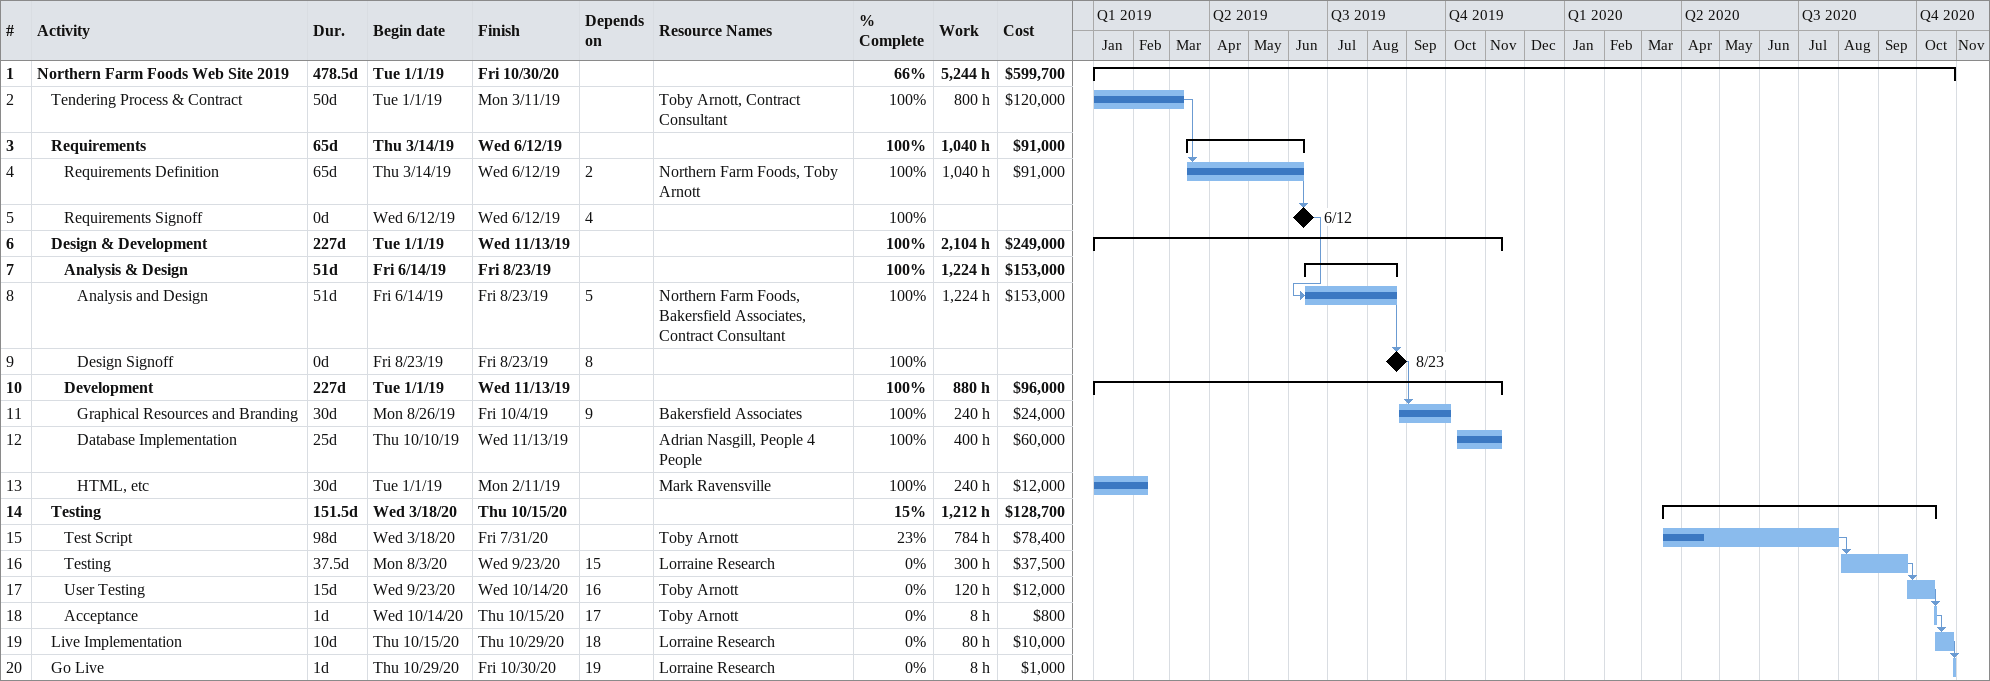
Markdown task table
| ID | Level | Task | Duration | Start | Finish | Predecessors | Resources | % complete | Work (h) | Cost ($) |
|---|---|---|---|---|---|---|---|---|---|---|
| 1 | 1 | **Northern Farm Foods Web Site 2019** | 478.5d | 2019-01-01 | 2020-10-30 |  |  | 66 | 5244 | 599700 |
| 2 | 2 | Tendering Process & Contract | 50d | 2019-01-01 | 2019-03-11 |  | Toby Arnott, Contract Consultant | 100 | 800 | 120000 |
| 3 | 2 | **Requirements** | 65d | 2019-03-14 | 2019-06-12 |  |  | 100 | 1040 | 91000 |
| 4 | 3 | Requirements Definition | 65d | 2019-03-14 | 2019-06-12 | 2 | Northern Farm Foods, Toby Arnott | 100 | 1040 | 91000 |
| 5 | 3 | Requirements Signoff | 0d | 2019-06-12 | 2019-06-12 | 4 |  | 100 |  |  |
| 6 | 2 | **Design & Development** | 227d | 2019-01-01 | 2019-11-13 |  |  | 100 | 2104 | 249000 |
| 7 | 3 | **Analysis & Design** | 51d | 2019-06-14 | 2019-08-23 |  |  | 100 | 1224 | 153000 |
| 8 | 4 | Analysis and Design | 51d | 2019-06-14 | 2019-08-23 | 5 | Northern Farm Foods, Bakersfield Associates, Contract Consultant | 100 | 1224 | 153000 |
| 9 | 4 | Design Signoff | 0d | 2019-08-23 | 2019-08-23 | 8 |  | 100 |  |  |
| 10 | 3 | **Development** | 227d | 2019-01-01 | 2019-11-13 |  |  | 100 | 880 | 96000 |
| 11 | 4 | Graphical Resources and Branding | 30d | 2019-08-26 | 2019-10-04 | 9 | Bakersfield Associates | 100 | 240 | 24000 |
| 12 | 4 | Database Implementation | 25d | 2019-10-10 | 2019-11-13 |  | Adrian Nasgill, People 4 People | 100 | 400 | 60000 |
| 13 | 4 | HTML, etc | 30d | 2019-01-01 | 2019-02-11 |  | Mark Ravensville | 100 | 240 | 12000 |
| 14 | 2 | **Testing** | 151.5d | 2020-03-18 | 2020-10-15 |  |  | 15 | 1212 | 128700 |
| 15 | 3 | Test Script | 98d | 2020-03-18 | 2020-07-31 |  | Toby Arnott | 23 | 784 | 78400 |
| 16 | 3 | Testing | 37.5d | 2020-08-03 | 2020-09-23 | 15 | Lorraine Research | 0 | 300 | 37500 |
| 17 | 3 | User Testing | 15d | 2020-09-23 | 2020-10-14 | 16 | Toby Arnott | 0 | 120 | 12000 |
| 18 | 3 | Acceptance | 1d | 2020-10-14 | 2020-10-15 | 17 | Toby Arnott | 0 | 8 | 800 |
| 19 | 2 | Live Implementation | 10d | 2020-10-15 | 2020-10-29 | 18 | Lorraine Research | 0 | 80 | 10000 |
| 20 | 2 | Go Live | 1d | 2020-10-29 | 2020-10-30 | 19 | Lorraine Research | 0 | 8 | 1000 |
